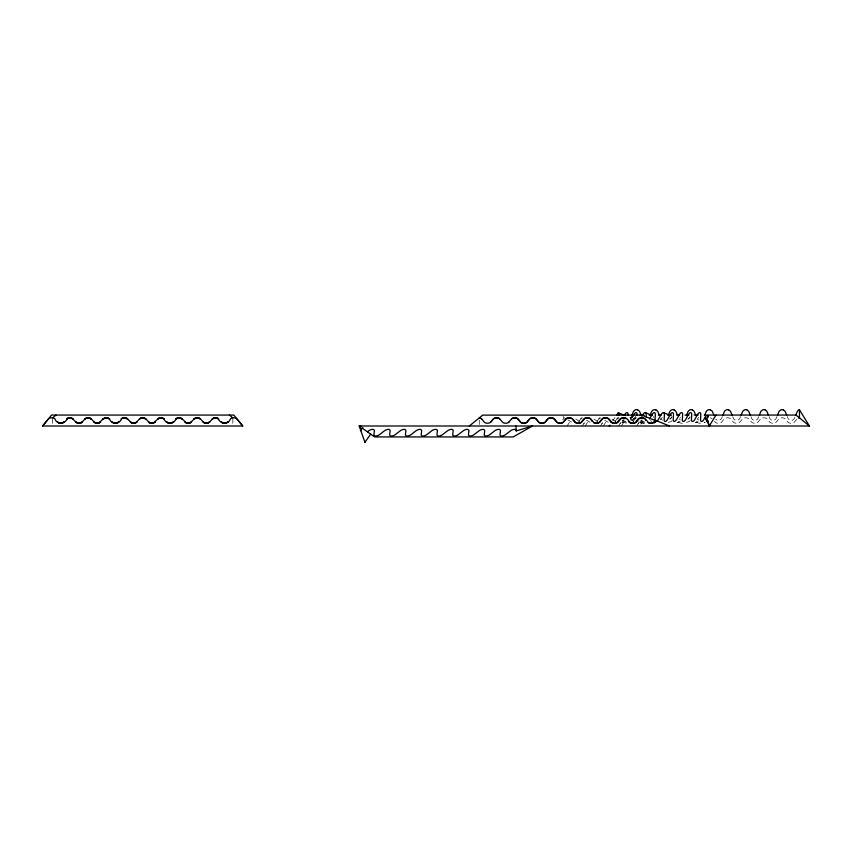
<?xml version="1.0" encoding="UTF-8"?>
<svg xmlns="http://www.w3.org/2000/svg" width="852" height="852" viewBox="0 0 852 852"><rect width="100%" height="100%" fill="white"/><g stroke="black" fill="none" stroke-linecap="round" stroke-linejoin="round"><path stroke-width="0.64" stroke-dasharray="4.26 3.19" d="M618.722 418.3L618.754 417.682M635.635 416.415L635.507 416.756A4.601 1.331 -31.5 0 1 634.996 417.437L632.12 420.696M653.825 416.415L653.697 416.756A4.601 1.331 -31.5 0 1 653.196 417.437M672.026 416.415L671.898 416.756A4.601 1.331 -31.5 0 1 671.397 417.437L670.982 417.906M631.343 416.575L630.714 418.087A4.601 4.335 0 0 1 630.48 418.566M722.336 416.575L721.697 418.087A4.601 4.335 0 0 1 721.026 419.216L719.493 420.292A3.046 2.876 0 0 1 717.075 420.185L715.808 419.216M740.526 416.575L739.898 418.087A4.601 4.335 0 0 1 739.227 419.216L737.694 420.292A3.046 2.876 0 0 1 735.276 420.185L733.998 419.216A4.601 4.335 0 0 1 733.327 418.087L732.688 416.575M758.727 416.575L758.099 418.087A4.601 4.335 0 0 1 757.417 419.216L755.894 420.292A3.046 2.876 0 0 1 753.466 420.185L752.199 419.216A4.601 4.335 0 0 1 751.517 418.087L750.889 416.575M776.928 416.575L776.289 418.087A4.601 4.335 0 0 1 775.618 419.216L774.085 420.292A3.046 2.876 0 0 1 771.667 420.185L770.4 419.216A4.601 4.335 0 0 1 769.718 418.087L769.09 416.575M794.809 417.331L794.49 418.087A4.601 4.335 0 0 1 793.819 419.216L792.285 420.292A3.046 2.876 0 0 1 789.868 420.185L788.59 419.216A4.601 4.335 0 0 1 787.919 418.087L787.28 416.575M632.78 416.447L631.044 419.546A3.642 1.715 -67.8 0 1 630.533 420.334M562.767 419.94L564.003 417.917L563.044 416.34M567.176 426L570.222 421.026M578.668 422.017L581.107 418.034M582.427 426L584.216 423.071M585.281 426L588.327 421.026M596.773 422.017L599.212 418.034M600.532 426L602.321 423.071M603.386 426L606.432 421.026M614.878 422.017L617.317 418.034M618.637 426L620.426 423.071M621.491 426L624.537 421.026M632.983 422.017L635.422 418.034M636.742 426L638.531 423.071M640.821 424.008L642.653 421.026M612.62 421.026L616.007 416.053M631.971 420.526L633.238 419.014A3.642 2.109 0 0 1 637.019 417.842M796.695 419.386L794.49 422.049A3.642 2.109 0 0 1 791.199 423.242A3.642 2.109 0 0 1 787.919 422.049L785.395 419.014A3.642 2.109 0 0 0 782.104 417.821A3.642 2.109 0 0 0 778.813 419.014L776.289 422.049A3.642 2.109 0 0 1 773.009 423.242A3.642 2.109 0 0 1 769.718 422.049L767.194 419.014A3.642 2.109 0 0 0 763.903 417.821A3.642 2.109 0 0 0 760.623 419.014L758.099 422.049A3.642 2.109 0 0 1 754.808 423.242A3.642 2.109 0 0 1 751.517 422.049L748.993 419.014A3.642 2.109 0 0 0 745.713 417.821A3.642 2.109 0 0 0 742.422 419.014L739.898 422.049A3.642 2.109 0 0 1 736.607 423.242A3.642 2.109 0 0 1 733.327 422.049L730.803 419.014A3.642 2.109 0 0 0 727.512 417.821A3.642 2.109 0 0 0 724.221 419.014L721.697 422.049A3.642 2.109 0 0 1 718.417 423.242A3.642 2.109 0 0 1 715.126 422.049L714.498 421.293M623.93 419.674L622.61 421.154A4.601 1.331 -31.5 0 0 622.109 421.846L622.013 422.443A3.046 0.884 -31.5 0 0 623.153 422.507L624.729 421.846A4.601 1.331 -31.5 0 0 625.9 421.154M642.046 419.759L640.811 421.154A4.601 1.331 -31.5 0 0 640.31 421.846L640.214 422.443A3.046 0.884 -31.5 0 0 641.343 422.507L642.919 421.846A4.601 1.331 -31.5 0 0 644.101 421.154M660.247 419.759L662.302 417.437M669.757 419.301L670.577 418.375M679.672 418.375L680.492 417.437M687.947 419.301L688.767 418.375M689.183 417.906L689.598 417.437A4.601 1.331 -31.5 0 0 690.099 416.756M697.458 418.833L698.693 417.437M641.13 423.976L642.866 423.093L644.282 423.891M630.256 418.375L631.715 417.437A4.601 1.331 -31.5 0 1 632.887 416.756L633.59 416.415M672.121 420.696L671.397 421.154A4.601 1.331 -31.5 0 1 670.215 421.846L667.723 422.592A3.046 0.884 -31.5 0 0 668.639 422.507L669.512 422.177M690.322 420.696L689.587 421.154A4.601 1.331 -31.5 0 1 688.416 421.846L685.913 422.592A3.046 0.884 -31.5 0 0 686.84 422.507L687.713 422.177M678.618 422.177L677.745 422.507A3.046 0.884 -31.5 0 1 677.372 422.592L679.321 421.846A4.601 1.331 -31.5 0 0 680.492 421.154M696.808 422.177L695.946 422.507A3.046 0.884 -31.5 0 1 695.402 422.613L697.511 421.846A4.601 1.331 -31.5 0 0 698.693 421.154M622.812 420.451L624.26 419.866M629.756 417.618L632.887 416.34M624.026 422.177L622.141 422.549M642.216 422.177L640.331 422.549M638.553 421.825L640.427 422.592M662.483 420.185L661.205 419.216A4.601 4.335 0 0 1 660.758 418.566M698.64 420.068L697.607 419.216M680.439 420.068L679.406 419.216M650.555 420.558L651.801 421.314M640.885 420.174L643.984 422.07A3.632 1.044 31.5 0 0 646.487 423.178M630.597 419.429L633.686 421.314M622.78 420.174L625.879 422.07A3.632 1.044 31.5 0 0 627.178 422.752M615.581 421.314L611.874 419.046A3.632 1.044 31.5 0 0 611.448 418.801M604.675 420.174L607.764 422.07A3.632 1.044 31.5 0 0 608.19 422.315M597.476 421.314L593.759 419.046A3.632 1.044 31.5 0 0 593.343 418.801M586.57 420.174L589.659 422.07A3.632 1.044 31.5 0 0 590.085 422.315M579.371 421.314L575.654 419.046A3.632 1.044 31.5 0 0 575.228 418.801M567.837 419.802L571.554 422.07A3.632 1.044 31.5 0 0 571.98 422.315M696.616 421.665L696.925 422.049A3.642 2.109 0 0 0 702.581 422.741M678.416 421.665L678.735 422.049A3.642 2.109 0 0 0 684.38 422.741M641.077 420.526L642.333 422.049A3.642 2.109 0 0 0 646.615 423.156M622.982 420.654L624.133 422.049A3.642 2.109 0 0 0 627.423 423.242M479.271 420.196L479.271 424.85M232.82 419.035L232.82 424.839M52.547 419.035L52.547 424.839M564.003 417.917A3.632 1.044 31.5 0 1 564.578 418.076M635.762 419.046A3.632 1.044 31.5 0 1 636.891 418.034M638.585 422.752A3.632 1.044 31.5 0 1 638.02 423.252M617.647 419.046A3.632 1.044 31.5 0 1 618.786 418.034M620.48 422.752A3.632 1.044 31.5 0 1 619.915 423.252M599.542 419.046A3.632 1.044 31.5 0 1 600.681 418.034M602.375 422.752A3.632 1.044 31.5 0 1 601.81 423.252M581.437 419.046A3.632 1.044 31.5 0 1 582.576 418.034M584.259 422.752A3.632 1.044 31.5 0 1 583.705 423.252M669.874 418.769A3.642 2.109 0 0 1 671.93 417.895M688.075 418.769A3.642 2.109 0 0 1 690.131 417.895M710.302 417.895A3.642 2.109 0 0 1 712.048 418.534M705.041 422.507L704.029 422.549A3.046 0.884 -31.5 0 0 705.041 422.507"/><path stroke-width="1.28" d="M618.882 415.212L618.914 414.594A3.642 1.715 -67.8 0 0 618.264 412.73L616.571 415.222M627.977 415.212L628.009 414.594A3.642 1.715 -67.8 0 0 626.966 412.634A3.642 1.715 -67.8 0 0 624.729 414.594L624.378 415.212M637.083 415.212L637.115 414.594A3.642 1.715 -67.8 0 0 636.071 412.634A3.642 1.715 -67.8 0 0 633.824 414.594L633.473 415.212M646.082 417.065L646.21 414.594A3.642 1.715 -67.8 0 0 645.166 412.634A3.642 1.715 -67.8 0 0 642.919 414.594L641.886 416.447M654.474 422.901L655.028 420.483L641.875 415.116L482.701 415.116L469.324 426M655.518 422.187L655.912 420.451L669.491 426M631.971 415.062L633.238 412.027A4.601 4.335 0 0 1 633.909 410.909L635.187 409.929A3.046 2.876 0 0 1 637.615 409.823M650.172 415.062L651.439 412.027A4.601 4.335 0 0 1 652.11 410.909L653.388 409.929A3.046 2.876 0 0 1 655.806 409.823M668.373 415.062L669.629 412.027A4.601 4.335 0 0 1 670.311 410.909L671.578 409.929A3.046 2.876 0 0 1 674.007 409.823M686.563 415.062L687.83 412.027A4.601 4.335 0 0 1 688.501 410.909L689.779 409.929A3.046 2.876 0 0 1 692.207 409.823M704.764 415.062L706.031 412.027A4.601 4.335 0 0 1 706.702 410.909L707.98 409.929A3.046 2.876 0 0 1 710.398 409.823M722.965 415.062L724.221 412.027A4.601 4.335 0 0 1 724.903 410.909L726.17 409.929A3.046 2.876 0 0 1 728.598 409.823M741.155 415.062L742.422 412.027A4.601 4.335 0 0 1 743.093 410.909L744.371 409.929A3.046 2.876 0 0 1 746.799 409.823M759.356 415.062L760.623 412.027A4.601 4.335 0 0 1 761.294 410.909L762.572 409.929A3.046 2.876 0 0 1 764.989 409.823M777.557 415.062L778.813 412.027A4.601 4.335 0 0 1 779.495 410.909L780.773 409.929A3.046 2.876 0 0 1 783.19 409.823M795.747 415.062L797.014 412.027A4.601 4.335 0 0 1 797.685 410.909L798.058 410.526A3.408 3.216 0 0 1 799.453 409.748L809.4 426L359.182 426L364.965 442.348M649.586 418.928L652.025 414.594A3.642 1.715 -67.8 0 1 654.261 412.634A3.642 1.715 -67.8 0 1 655.305 414.594L655.06 419.546A3.642 1.715 -67.8 0 0 655.646 421.367M716.01 415.062L709.311 426L707.948 421.058L705.296 416.947L703.837 419.546A3.642 1.715 -67.8 0 1 701.59 421.495A3.642 1.715 -67.8 0 1 700.546 419.546L700.802 414.594A3.642 1.715 -67.8 0 0 699.758 412.634A3.642 1.715 -67.8 0 0 697.511 414.594L694.742 419.546A3.642 1.715 -67.8 0 1 692.495 421.495A3.642 1.715 -67.8 0 1 691.451 419.546L691.707 414.594A3.642 1.715 -67.8 0 0 690.663 412.634A3.642 1.715 -67.8 0 0 688.416 414.594L685.636 419.546A3.642 1.715 -67.8 0 1 683.4 421.495A3.642 1.715 -67.8 0 1 682.356 419.546L682.612 414.594A3.642 1.715 -67.8 0 0 681.557 412.634A3.642 1.715 -67.8 0 0 679.321 414.594L676.541 419.546A3.642 1.715 -67.8 0 1 674.294 421.495A3.642 1.715 -67.8 0 1 673.25 419.546L673.506 414.594A3.642 1.715 -67.8 0 0 672.462 412.634A3.642 1.715 -67.8 0 0 670.215 414.594L667.446 419.546A3.642 1.715 -67.8 0 1 665.199 421.495A3.642 1.715 -67.8 0 1 664.155 419.546L664.411 414.594A3.642 1.715 -67.8 0 0 663.367 412.634A3.642 1.715 -67.8 0 0 661.12 414.594L658.34 419.546A3.642 1.715 -67.8 0 1 656.636 421.367M609.798 425.169L609.233 426L609.862 425.659M364.933 442.252L370.673 434.126M42.6 426L51.535 415.062L233.842 415.062L242.767 426L42.6 426L48.415 419.014A3.642 2.109 0 0 1 51.695 417.821A3.642 2.109 0 0 1 54.986 419.014C57.276 425.393 65.412 423.753 67.532 418.321C72.452 415.563 74.135 422.166 78.001 423.156C83.006 424.626 83.741 416.916 88.587 417.842C92.9 418.119 94.071 425.318 99.13 422.922C101.644 420.281 105.392 415.552 109.461 418.886C111.495 424.967 119.834 424.264 121.751 418.534C126.373 415.542 128.844 421.293 132.103 423.061C137.193 425.031 138.056 417.469 142.689 417.821C147.353 417.512 148.323 425.223 153.498 422.997C156.417 420.824 159.377 415.584 163.786 418.641C165.693 424.52 174.085 424.743 176.034 418.769C180.187 415.638 183.681 420.366 186.237 422.922C191.402 425.372 192.52 417.831 197.036 417.821C201.775 417.182 202.563 424.839 207.611 423.114C211.2 421.74 213.245 415.542 218.037 418.417C220.008 423.987 228.23 425.191 230.381 419.014A3.642 2.109 0 0 1 233.672 417.821A3.642 2.109 0 0 1 236.962 419.014L242.767 426M490.752 422.07L493.255 419.046A3.632 2.098 0 0 1 496.535 417.863A3.642 2.109 0 0 1 499.9 419.014M508.857 422.07L511.53 419.014A3.642 2.109 0 0 1 514.81 417.821A3.642 2.109 0 0 1 518.101 419.014L520.625 422.049A3.642 2.109 0 0 0 523.916 423.242A3.642 2.109 0 0 0 527.196 422.049L529.72 419.014A3.642 2.109 0 0 1 533.011 417.821A3.642 2.109 0 0 1 536.302 419.014L538.826 422.049A3.642 2.109 0 0 0 542.106 423.242A3.642 2.109 0 0 0 545.397 422.049L547.921 419.014A3.642 2.109 0 0 1 551.212 417.821A3.642 2.109 0 0 1 554.492 419.014L557.016 422.049A3.642 2.109 0 0 0 560.307 423.242A3.642 2.109 0 0 0 563.598 422.049L566.122 419.014A3.642 2.109 0 0 1 569.402 417.821A3.642 2.109 0 0 1 572.693 419.014L575.217 422.049A3.642 2.109 0 0 0 578.508 423.242A3.642 2.109 0 0 0 581.799 422.049L584.312 419.014A3.642 2.109 0 0 1 587.603 417.821A3.642 2.109 0 0 1 590.894 419.014L593.418 422.049A3.642 2.109 0 0 0 596.698 423.242A3.642 2.109 0 0 0 599.989 422.049L602.513 419.014A3.642 2.109 0 0 1 605.804 417.821A3.642 2.109 0 0 1 609.095 419.014L611.608 422.049A3.642 2.109 0 0 0 614.899 423.242A3.642 2.109 0 0 0 618.19 422.049L620.714 419.014A3.642 2.109 0 0 1 623.994 417.821A3.642 2.109 0 0 1 627.285 419.014L629.809 422.049A3.642 2.109 0 0 0 633.1 423.242A3.642 2.109 0 0 0 636.391 422.049L638.904 419.014A3.642 2.109 0 0 1 642.195 417.821A3.642 2.109 0 0 1 645.486 419.014L648.01 422.049A3.642 2.109 0 0 0 651.29 423.242A3.642 2.109 0 0 0 654.581 422.049L655.912 420.451M705.733 419.759L707.788 417.437A4.601 1.331 -31.5 0 0 708.289 416.756L708.385 416.159A3.046 0.884 -31.5 0 0 707.053 416.159L706.841 416.234M52.547 417.874L55.998 415.062M367.414 431.815L368.671 430.846A4.601 2.3 -19.5 0 1 369.747 430.153L371.27 429.557A3.046 1.523 -19.5 0 1 373.41 429.493L374.262 430.153A4.601 2.3 -19.5 0 1 374.369 430.846L373.921 434.563A4.601 2.3 -19.5 0 0 374.028 435.244L374.71 435.841A3.046 1.523 -19.5 0 0 376.754 435.904L378.544 435.244A4.601 2.3 -19.5 0 0 379.619 434.563L384.433 430.846A4.601 2.3 -19.5 0 1 385.498 430.153L387.032 429.557A3.046 1.523 -19.5 0 1 389.172 429.493L390.024 430.153A4.601 2.3 -19.5 0 1 390.12 430.846L389.683 434.563A4.601 2.3 -19.5 0 0 389.779 435.244L390.472 435.841A3.046 1.523 -19.5 0 0 392.516 435.904L394.306 435.244A4.601 2.3 -19.5 0 0 395.381 434.563L400.195 430.846A4.601 2.3 -19.5 0 1 401.26 430.153L402.794 429.557A3.046 1.523 -19.5 0 1 404.934 429.493L405.786 430.153A4.601 2.3 -19.5 0 1 405.882 430.846L405.445 434.563A4.601 2.3 -19.5 0 0 405.541 435.244L406.223 435.841A3.046 1.523 -19.5 0 0 408.278 435.904L410.068 435.244A4.601 2.3 -19.5 0 0 411.133 434.563L415.946 430.846A4.601 2.3 -19.5 0 1 417.022 430.153L418.545 429.557A3.046 1.523 -19.5 0 1 420.696 429.493L421.538 430.153A4.601 2.3 -19.5 0 1 421.644 430.846L421.207 434.563A4.601 2.3 -19.5 0 0 421.303 435.244L421.985 435.841A3.046 1.523 -19.5 0 0 424.04 435.904L425.83 435.244A4.601 2.3 -19.5 0 0 426.895 434.563L431.708 430.846A4.601 2.3 -19.5 0 1 432.784 430.153L434.307 429.557A3.046 1.523 -19.5 0 1 436.448 429.493M458.419 434.563L463.232 430.846A4.601 2.3 -19.5 0 1 464.297 430.153L465.831 429.557A3.046 1.523 -19.5 0 1 467.972 429.493L468.824 430.153A4.601 2.3 -19.5 0 1 468.919 430.846L468.483 434.563A4.601 2.3 -19.5 0 0 468.579 435.244L469.26 435.841A3.046 1.523 -19.5 0 0 471.316 435.904L473.105 435.244A4.601 2.3 -19.5 0 0 474.17 434.563L478.984 430.846A4.601 2.3 -19.5 0 1 480.059 430.153L481.582 429.557A3.046 1.523 -19.5 0 1 483.734 429.493L484.575 430.153A4.601 2.3 -19.5 0 1 484.682 430.846L484.245 434.563A4.601 2.3 -19.5 0 0 484.341 435.244L485.022 435.841A3.046 1.523 -19.5 0 0 487.078 435.904L488.867 435.244A4.601 2.3 -19.5 0 0 489.932 434.563L494.746 430.846A4.601 2.3 -19.5 0 1 495.821 430.153L497.344 429.557A3.046 1.523 -19.5 0 1 499.485 429.493L500.337 430.153A4.601 2.3 -19.5 0 1 500.443 430.846L499.996 434.563A4.601 2.3 -19.5 0 0 500.103 435.244L500.784 435.841A3.046 1.523 -19.5 0 0 502.829 435.904L504.618 435.244A4.601 2.3 -19.5 0 0 505.694 434.563L510.508 430.846A4.601 2.3 -19.5 0 1 511.573 430.153L513.106 429.557A3.046 1.523 -19.5 0 1 515.247 429.493L516.099 430.153A4.601 2.3 -19.5 0 1 516.195 430.846M707.948 421.058L707.788 421.154A4.601 1.331 -31.5 0 1 706.851 421.719M639.958 415.062L643.963 415.062M649.139 415.062L651.897 415.062M658.319 415.062L661.152 415.062M667.499 415.062L671.429 415.062M676.68 415.062L679.662 415.062M684.944 415.062L688.917 415.062M694.199 415.062L698.171 415.062M704.21 415.062L796.002 415.062L809.4 426M436.448 429.493L437.3 430.153A4.601 2.3 -19.5 0 1 437.406 430.846L436.959 434.563A4.601 2.3 -19.5 0 0 437.065 435.244L437.747 435.841A3.046 1.523 -19.5 0 0 439.792 435.904L441.581 435.244A4.601 2.3 -19.5 0 0 442.657 434.563L447.47 430.846A4.601 2.3 -19.5 0 1 448.535 430.153L450.069 429.557A3.046 1.523 -19.5 0 1 452.21 429.493L453.062 430.153A4.601 2.3 -19.5 0 1 453.157 430.846L452.721 434.563A4.601 2.3 -19.5 0 0 452.817 435.244L453.509 435.841A3.046 1.523 -19.5 0 0 455.554 435.904L457.343 435.244A4.601 2.3 -19.5 0 0 458.419 434.563M783.19 409.823L784.713 410.909A4.601 4.335 0 0 1 785.395 412.027L786.652 415.062M764.989 409.823L766.512 410.909A4.601 4.335 0 0 1 767.194 412.027L768.451 415.062M746.789 409.823L748.322 410.909A4.601 4.335 0 0 1 748.993 412.027L750.261 415.062M728.598 409.823L730.121 410.909A4.601 4.335 0 0 1 730.792 412.027L732.06 415.062M710.398 409.823L711.921 410.909A4.601 4.335 0 0 1 712.602 412.027L713.859 415.062M692.197 409.823L693.73 410.909A4.601 4.335 0 0 1 694.401 412.027L695.669 415.062M674.007 409.823L675.529 410.909A4.601 4.335 0 0 1 676.2 412.027L677.468 415.062M663.601 412.666L670.694 415.563M655.806 409.823L657.329 410.909A4.601 4.335 0 0 1 658.01 412.027L659.267 415.062M645.401 412.666L652.494 415.563M637.605 409.823L639.138 410.909A4.601 4.335 0 0 1 639.809 412.027L641.077 415.062M618.264 412.73L625.23 415.574M359.182 426L359.906 426.511M363.09 428.758L374.656 436.938L513.192 436.938L532.543 426L516.184 430.942L515.971 426M229.369 415.062L232.82 417.874M645.283 419.802L645.912 420.558M628.425 421.314L629.053 422.07M608.754 419.429L610.948 422.07M590.649 419.429L590.329 419.046A3.632 2.098 0 0 0 587.06 417.863A3.632 2.098 0 0 0 583.79 419.046L581.277 422.07A3.632 2.098 0 0 1 578.007 423.252A3.632 2.098 0 0 1 574.738 422.07L573.801 420.931M590.958 419.802L592.215 421.314M572.853 419.802L573.481 420.558M554.119 419.046L556.633 422.07M538.528 422.07L536.014 419.046A3.632 2.098 0 0 0 532.745 417.863A3.632 2.098 0 0 0 529.475 419.046L526.962 422.07A3.632 2.098 0 0 1 523.692 423.252A3.632 2.098 0 0 1 520.423 422.07L518.538 419.802M518.218 419.429L517.909 419.046A3.632 2.098 0 0 0 514.64 417.863A3.632 2.098 0 0 0 511.37 419.046M481.7 419.046A3.632 2.098 0 0 0 479.271 417.917A3.642 2.109 0 0 1 481.71 419.014L484.234 422.049A3.642 2.109 0 0 0 487.514 423.242A3.642 2.109 0 0 0 490.805 422.049L493.329 419.014A3.642 2.109 0 0 1 496.62 417.821A3.632 2.098 0 0 1 499.804 419.046L502.424 422.049A3.642 2.109 0 0 0 505.715 423.242A3.642 2.109 0 0 0 509.006 422.049M655.667 421.271L655.028 420.483L653.708 422.07A3.632 2.098 0 0 1 648.084 422.752M705.296 416.947L709.311 426M799.453 409.748L799.453 417.874A3.642 2.109 0 0 0 798.324 418.151M360.769 426L360.769 430.473M538.762 422.315A3.632 2.098 0 0 0 542.042 423.252A3.632 2.098 0 0 0 545.067 422.07L547.58 419.046A3.632 2.098 0 0 1 550.605 417.863A3.632 2.098 0 0 1 553.875 418.801M556.878 422.315A3.632 2.098 0 0 0 560.147 423.252A3.632 2.098 0 0 0 563.172 422.07L565.685 419.046A3.632 2.098 0 0 1 568.71 417.863A3.632 2.098 0 0 1 571.99 418.801M593.397 422.549A3.632 2.098 0 0 0 599.393 422.07L601.895 419.046A3.632 2.098 0 0 1 604.92 417.863A3.632 2.098 0 0 1 608.2 418.801M611.193 422.315A3.632 2.098 0 0 0 614.473 423.252A3.632 2.098 0 0 0 617.498 422.07L620 419.046A3.632 2.098 0 0 1 623.025 417.863A3.632 2.098 0 0 1 626.305 418.801M629.298 422.315A3.632 2.098 0 0 0 632.578 423.252A3.632 2.098 0 0 0 635.603 422.07L638.105 419.046A3.632 2.098 0 0 1 641.141 417.863A3.632 2.098 0 0 1 644.41 418.801M360.502 430.739A8.861 3.717 -56.6 0 1 362.92 427.512M66.85 418.769L66.605 419.014A3.642 2.109 0 0 1 69.896 417.821L73.187 419.014A3.642 2.109 0 0 0 69.896 417.821L66.85 418.769M64.081 422.049L60.801 423.242L57.51 422.049A3.642 2.109 0 0 0 60.801 423.242A3.642 2.109 0 0 0 64.081 422.049M85.051 418.769L84.806 419.014A3.642 2.109 0 0 1 88.097 417.821L91.377 419.014A3.642 2.109 0 0 0 88.097 417.821L85.051 418.769M82.282 422.049L78.991 423.242L75.711 422.049A3.642 2.109 0 0 0 78.991 423.242A3.642 2.109 0 0 0 82.282 422.049M103.252 418.769L103.007 419.014A3.642 2.109 0 0 1 106.287 417.821L109.578 419.014A3.642 2.109 0 0 0 106.287 417.821L103.252 418.769M100.483 422.049L97.192 423.242L93.901 422.049A3.642 2.109 0 0 0 97.192 423.242A3.642 2.109 0 0 0 100.483 422.049M121.442 418.769L121.197 419.014A3.642 2.109 0 0 1 124.488 417.821L127.779 419.014A3.642 2.109 0 0 0 124.488 417.821L121.442 418.769M118.673 422.049L115.393 423.242L112.102 422.049A3.642 2.109 0 0 0 115.393 423.242A3.642 2.109 0 0 0 118.673 422.049M139.643 418.769L139.398 419.014A3.642 2.109 0 0 1 142.689 417.821L145.969 419.014A3.642 2.109 0 0 0 142.689 417.821L139.643 418.769M136.874 422.049L133.583 423.242L130.303 422.049A3.642 2.109 0 0 0 133.583 423.242A3.642 2.109 0 0 0 136.874 422.049M157.844 418.769L157.599 419.014A3.642 2.109 0 0 1 160.879 417.821L164.17 419.014A3.642 2.109 0 0 0 160.879 417.821L157.844 418.769M155.075 422.049L151.784 423.242L148.493 422.049A3.642 2.109 0 0 0 151.784 423.242A3.642 2.109 0 0 0 155.075 422.049M176.034 418.769L175.789 419.014A3.642 2.109 0 0 1 179.08 417.821L182.371 419.014A3.642 2.109 0 0 0 179.08 417.821L176.034 418.769M173.265 422.049L169.985 423.242L166.694 422.049A3.642 2.109 0 0 0 169.985 423.242A3.642 2.109 0 0 0 173.265 422.049M194.235 418.769L193.99 419.014A3.642 2.109 0 0 1 197.281 417.821L200.561 419.014A3.642 2.109 0 0 0 197.281 417.821L194.235 418.769M191.466 422.049L188.175 423.242L184.895 422.049A3.642 2.109 0 0 0 188.175 423.242A3.642 2.109 0 0 0 191.466 422.049M212.436 418.769L212.191 419.014A3.642 2.109 0 0 1 215.471 417.821L218.762 419.014A3.642 2.109 0 0 0 215.471 417.821L212.436 418.769M209.667 422.049L206.376 423.242L203.085 422.049A3.642 2.109 0 0 0 206.376 423.242A3.642 2.109 0 0 0 209.667 422.049M227.867 422.049L224.577 423.242L221.286 422.049A3.642 2.109 0 0 0 224.577 423.242A3.642 2.109 0 0 0 227.867 422.049"/></g></svg>
